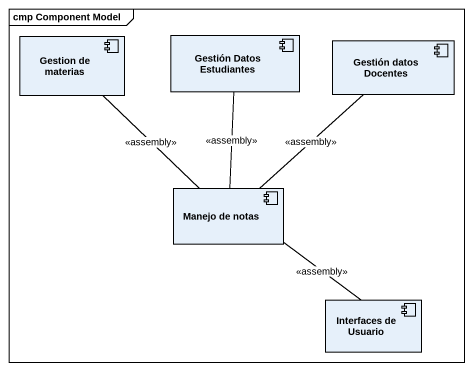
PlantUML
@startuml
mainframe cmp Component Model
component "Gestion de materias" as Gestion_de_materias
component "Gestión Datos Estudiantes" as Gestión_Datos_Estudiantes
component "Gestión datos Docentes" as Gestión_datos_Docentes
component "Manejo de notas" as Manejo_de_notas
component "Interfaces de Usuario" as Interfaces_de_Usuario
Gestion_de_materias -- Manejo_de_notas : <<assembly>>
Gestión_Datos_Estudiantes -- Manejo_de_notas : <<assembly>>
Gestión_datos_Docentes -- Manejo_de_notas : <<assembly>>
Manejo_de_notas -- Interfaces_de_Usuario : <<assembly>>
@enduml
